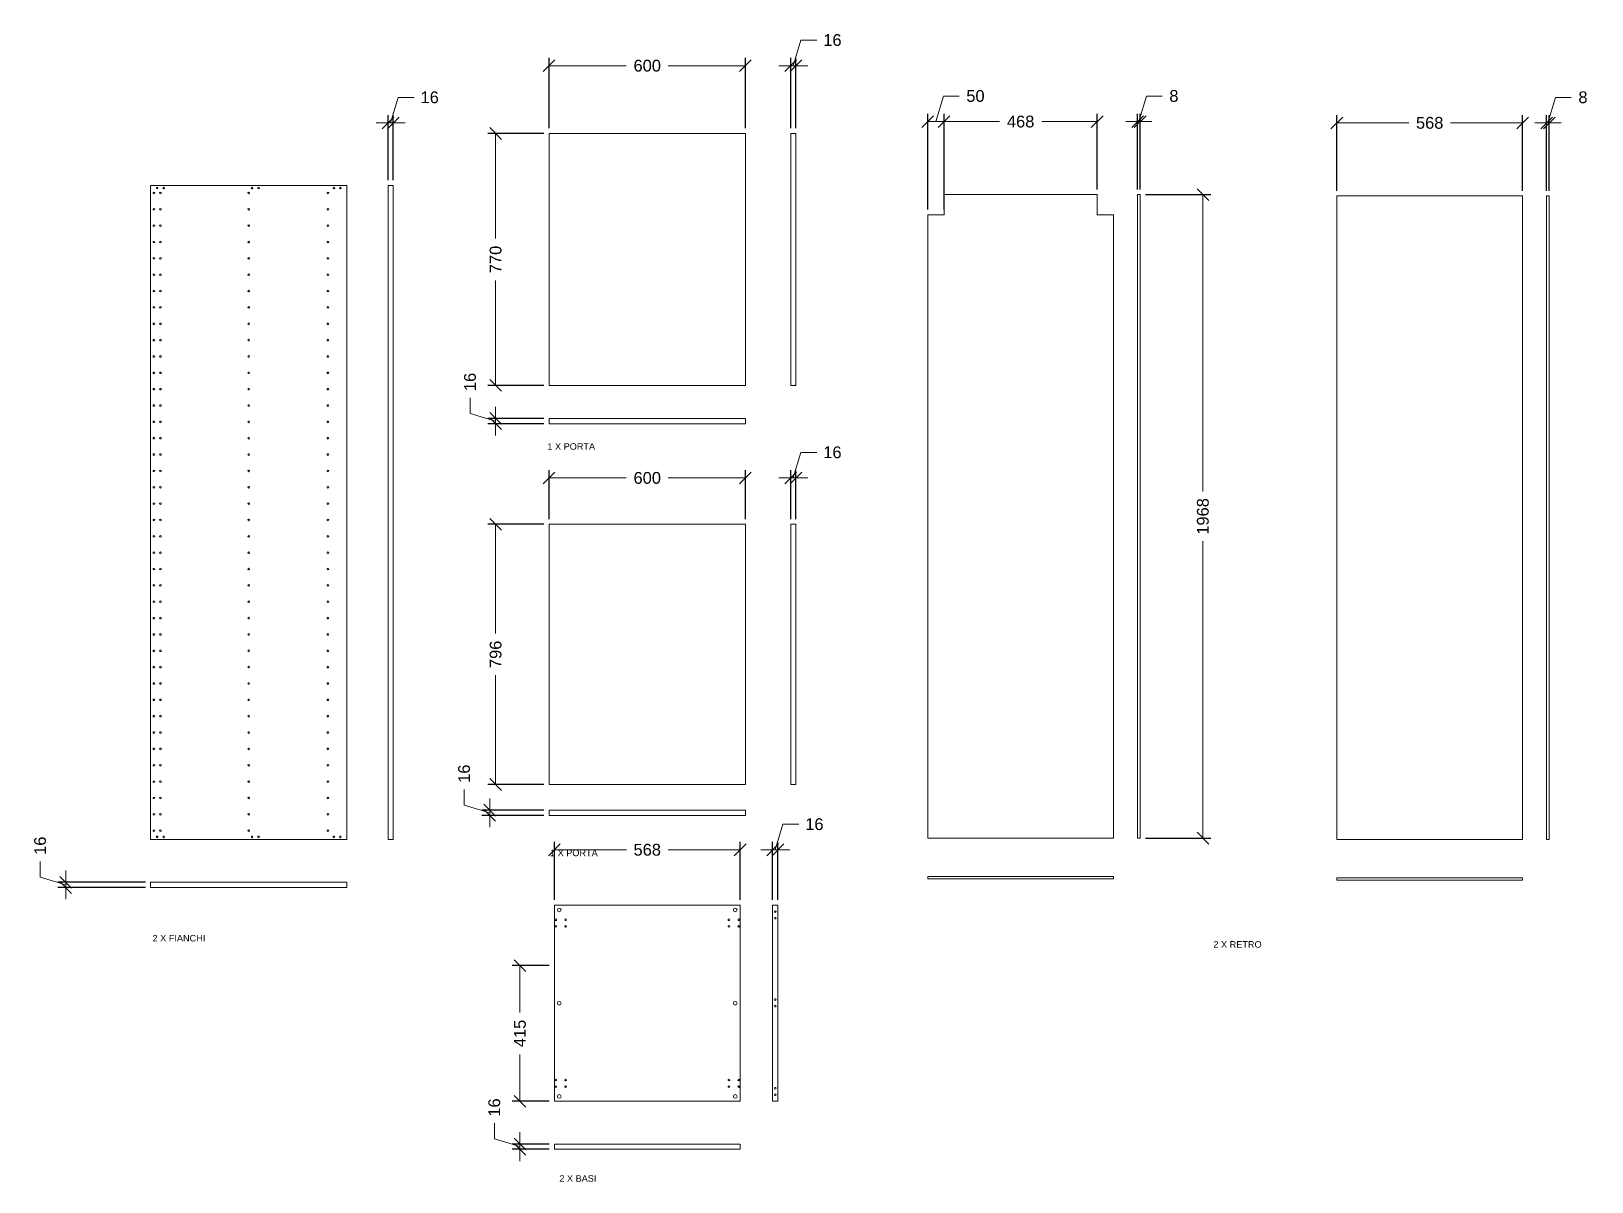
# Model space of a CAD drawing. Header units: inches. Extents: x -80 to 1400, y -434 to 800.
# Drawn here: x 695.4 to 1172.4, y 448.1 to 800 of the extents above; entities that cross this region are included whole.
import ezdxf

# ---------------------------------------------------------------- set-up
doc = ezdxf.new("R2010")
doc.units = ezdxf.units.IN
doc.header["$MEASUREMENT"] = 0
doc.layers.get('DEFPOINTS').update_dxf_attribs({"color": 210, "lineweight": 18})
doc.layers.add('A-ANNO-DIMS', color=3, linetype='Continuous', lineweight=18)
doc.layers.add('A-ELEV-MBE', color=7, linetype='Continuous', lineweight=18)
doc.layers.add('Layer1', color=3, linetype='Continuous')
doc.styles.add('ARIAL', font='Arial.ttf')
doc.styles.get("Standard").update_dxf_attribs({"font": 'Arial.ttf'})
doc.dimstyles.new('E-0020_TICK_13', dxfattribs={"dimscale": 0.1, "dimtxt": 36, "dimasz": 36, "dimexe": 24, "dimexo": 16, "dimgap": 24, "dimtad": 0, "dimdec": 0, "dimlfac": 10, "dimzin": 0, "dimdsep": 46, "dimtxsty": 'ARIAL', "dimblk": 'OBLIQUE', "dimblk1": 'OBLIQUE', "dimblk2": 'OBLIQUE', "dimcen": 24, "dimclrd": 256, "dimclre": 256, "dimclrt": 256, "dimadec": 0, "dimazin": 0, "dimtfac": 1, "dimtdec": 0, "dimtmove": 1, "dimatfit": 3, "dimldrblk": 'OPEN90', "dimfxl": 1, "dimtfill": 1, "dimtolj": 1, "dimtzin": 0, "dimlwd": -1, "dimarcsym": 0})

# ---------------------------------------------------------------- blocks, each defined once
blk = doc.blocks.new('_Oblique')
at = {"color": 0, "linetype": 'ByBlock', "lineweight": -2}
blk.add_line((-0.5, -0.5), (0.5, 0.5), dxfattribs=at)
blk = doc.blocks.new('*D5')
at = {"layer": 'A-ANNO-DIMS', "transparency": 16777216}
for p, q in [((922.84, 549.66), (925.19, 557.48)), ((925.19, 557.48), (929.99, 557.48)), ((922.04, 549.66), (918.44, 549.66)), ((922.04, 549.66), (923.64, 549.66)), ((922.04, 549.66), (923.64, 549.66)), ((923.64, 549.66), (927.24, 549.66))]:
    blk.add_line(p, q, dxfattribs=at)
at = {"layer": 'A-ANNO-DIMS', "lineweight": -2, "transparency": 16777216}
for p, q in [((922.04, 534.36), (922.04, 552.06)), ((923.64, 534.36), (923.64, 552.06))]:
    blk.add_line(p, q, dxfattribs=at)
at = {"layer": 'DEFPOINTS', "color": 0, "transparency": 16777216}
for p in [(923.64, 549.66), (922.04, 532.76), (923.64, 532.76)]:
    blk.add_point(p, dxfattribs=at)
at = {"layer": 'A-ANNO-DIMS', "transparency": 16777216, "xscale": 3.6, "yscale": 3.6, "zscale": 3.6}
blk.add_blockref('_Oblique', (922.04, 549.66), dxfattribs=at)
at = {"layer": 'A-ANNO-DIMS', "transparency": 16777216, "xscale": 3.6, "yscale": 3.6, "zscale": 3.6, "rotation": 180}
blk.add_blockref('_Oblique', (923.64, 549.66), dxfattribs=at)
at = {"layer": 'A-ANNO-DIMS', "transparency": 16777216, "insert": (934.8, 557.48), "char_height": 3.6, "attachment_point": 5, "style": 'ARIAL', "bg_fill": 3, "box_fill_scale": 1.25, "bg_fill_color": 256, "bg_fill_true_color": 13158600, "bg_fill_transparency": 0}
blk.add_mtext('\\A1;16', dxfattribs=at)
blk = doc.blocks.new('_Open90')
at = {"color": 0, "linetype": 'ByBlock', "lineweight": -2}
for p, q in [((0, 0), (-1, 0)), ((-0.5, 0.5), (0, 0)), ((0, 0), (-0.5, -0.5))]:
    blk.add_line(p, q, dxfattribs=at)
blk = doc.blocks.new('*D6')
at = {"layer": 'A-ANNO-DIMS', "transparency": 16777216}
for p, q in [((805.25, 771.94), (807.6, 779.76)), ((807.6, 779.76), (812.4, 779.76)), ((804.45, 771.94), (800.85, 771.94)), ((804.45, 771.94), (806.05, 771.94)), ((804.45, 771.94), (806.05, 771.94)), ((806.05, 771.94), (809.65, 771.94))]:
    blk.add_line(p, q, dxfattribs=at)
at = {"layer": 'A-ANNO-DIMS', "lineweight": -2, "transparency": 16777216}
for p, q in [((804.45, 754.41), (804.45, 774.34)), ((806.05, 754.41), (806.05, 774.34))]:
    blk.add_line(p, q, dxfattribs=at)
at = {"layer": 'DEFPOINTS', "color": 0, "transparency": 16777216}
for p in [(806.05, 771.94), (804.45, 752.81), (806.05, 752.81)]:
    blk.add_point(p, dxfattribs=at)
at = {"layer": 'A-ANNO-DIMS', "transparency": 16777216, "xscale": 3.6, "yscale": 3.6, "zscale": 3.6}
blk.add_blockref('_Oblique', (804.45, 771.94), dxfattribs=at)
at = {"layer": 'A-ANNO-DIMS', "transparency": 16777216, "xscale": 3.6, "yscale": 3.6, "zscale": 3.6, "rotation": 180}
blk.add_blockref('_Oblique', (806.05, 771.94), dxfattribs=at)
at = {"layer": 'A-ANNO-DIMS', "transparency": 16777216, "insert": (817.2, 779.76), "char_height": 3.6, "attachment_point": 5, "style": 'ARIAL', "bg_fill": 3, "box_fill_scale": 1.25, "bg_fill_color": 256, "bg_fill_true_color": 13158600, "bg_fill_transparency": 0}
blk.add_mtext('\\A1;16', dxfattribs=at)
blk = doc.blocks.new('*D7')
at = {"layer": 'A-ANNO-DIMS', "lineweight": -2, "transparency": 16777216}
for p, q in [((1094.49, 751.21), (1094.49, 774.34)), ((1151.29, 751.21), (1151.29, 774.34))]:
    blk.add_line(p, q, dxfattribs=at)
at = {"layer": 'A-ANNO-DIMS', "transparency": 16777216}
for p, q in [((1094.49, 771.94), (1116.53, 771.94)), ((1151.29, 771.94), (1129.24, 771.94))]:
    blk.add_line(p, q, dxfattribs=at)
at = {"layer": 'DEFPOINTS', "color": 0, "transparency": 16777216}
for p in [(1151.29, 771.94), (1094.49, 749.61), (1151.29, 749.61)]:
    blk.add_point(p, dxfattribs=at)
at = {"layer": 'A-ANNO-DIMS', "transparency": 16777216, "xscale": 3.6, "yscale": 3.6, "zscale": 3.6, "rotation": 180}
blk.add_blockref('_Oblique', (1094.49, 771.94), dxfattribs=at)
at = {"layer": 'A-ANNO-DIMS', "transparency": 16777216, "xscale": 3.6, "yscale": 3.6, "zscale": 3.6}
blk.add_blockref('_Oblique', (1151.29, 771.94), dxfattribs=at)
at = {"layer": 'A-ANNO-DIMS', "transparency": 16777216, "insert": (1122.89, 771.94), "char_height": 3.6, "attachment_point": 5, "style": 'ARIAL', "bg_fill": 3, "box_fill_scale": 1.25, "bg_fill_color": 256, "bg_fill_true_color": 13158600, "bg_fill_transparency": 0}
blk.add_mtext('\\A1;568', dxfattribs=at)
blk = doc.blocks.new('*D8')
at = {"layer": 'A-ANNO-DIMS', "lineweight": -2, "transparency": 16777216}
for p, q in [((853.7, 514.24), (842.39, 514.24)), ((853.7, 472.76), (842.39, 472.76))]:
    blk.add_line(p, q, dxfattribs=at)
at = {"layer": 'A-ANNO-DIMS', "transparency": 16777216}
for p, q in [((844.79, 514.24), (844.79, 499.95)), ((844.79, 472.76), (844.79, 487.05))]:
    blk.add_line(p, q, dxfattribs=at)
at = {"layer": 'DEFPOINTS', "color": 0, "transparency": 16777216}
for p in [(855.3, 514.24), (844.79, 472.76), (855.3, 472.76)]:
    blk.add_point(p, dxfattribs=at)
at = {"layer": 'A-ANNO-DIMS', "transparency": 16777216, "xscale": 3.6, "yscale": 3.6, "zscale": 3.6}
for p, rotation in [((844.79, 514.24), 90), ((844.79, 472.76), 270)]:
    blk.add_blockref('_Oblique', p, dxfattribs=dict(at, rotation=rotation))
at = {"layer": 'A-ANNO-DIMS', "transparency": 16777216, "insert": (844.79, 493.5), "char_height": 3.6, "attachment_point": 5, "rotation": 90, "style": 'ARIAL', "bg_fill": 3, "box_fill_scale": 1.25, "bg_fill_color": 256, "bg_fill_true_color": 13158600, "bg_fill_transparency": 0}
blk.add_mtext('\\A1;415', dxfattribs=at)
blk = doc.blocks.new('*D9')
at = {"layer": 'A-ANNO-DIMS', "transparency": 16777216}
for p, q in [((836.96, 461.25), (836.96, 466.05)), ((844.79, 459.7), (844.79, 463.3)), ((844.79, 458.9), (836.96, 461.25)), ((844.79, 459.7), (844.79, 458.1)), ((844.79, 459.7), (844.79, 458.1)), ((844.79, 458.1), (844.79, 454.5))]:
    blk.add_line(p, q, dxfattribs=at)
at = {"layer": 'A-ANNO-DIMS', "lineweight": -2, "transparency": 16777216}
for p, q in [((853.7, 459.7), (842.39, 459.7)), ((853.7, 458.1), (842.39, 458.1))]:
    blk.add_line(p, q, dxfattribs=at)
at = {"layer": 'DEFPOINTS', "color": 0, "transparency": 16777216}
for p in [(844.79, 458.1), (855.3, 459.7), (855.3, 458.1)]:
    blk.add_point(p, dxfattribs=at)
at = {"layer": 'A-ANNO-DIMS', "transparency": 16777216, "xscale": 3.6, "yscale": 3.6, "zscale": 3.6}
for p, rotation in [((844.79, 459.7), 270), ((844.79, 458.1), 90)]:
    blk.add_blockref('_Oblique', p, dxfattribs=dict(at, rotation=rotation))
at = {"layer": 'A-ANNO-DIMS', "transparency": 16777216, "insert": (836.96, 470.86), "char_height": 3.6, "attachment_point": 5, "rotation": 90, "style": 'ARIAL', "bg_fill": 3, "box_fill_scale": 1.25, "bg_fill_color": 256, "bg_fill_true_color": 13158600, "bg_fill_transparency": 0}
blk.add_mtext('\\A1;16', dxfattribs=at)
blk = doc.blocks.new('*D10')
at = {"layer": 'A-ANNO-DIMS', "lineweight": -2, "transparency": 16777216}
for p, q in [((853.7, 770.3), (853.7, 791.83)), ((913.7, 770.3), (913.7, 791.83))]:
    blk.add_line(p, q, dxfattribs=at)
at = {"layer": 'A-ANNO-DIMS', "transparency": 16777216}
for p, q in [((853.7, 789.43), (877.3, 789.43)), ((913.7, 789.43), (890.1, 789.43))]:
    blk.add_line(p, q, dxfattribs=at)
at = {"layer": 'DEFPOINTS', "color": 0, "transparency": 16777216}
for p in [(913.7, 789.43), (853.7, 768.7), (913.7, 768.7)]:
    blk.add_point(p, dxfattribs=at)
at = {"layer": 'A-ANNO-DIMS', "transparency": 16777216, "xscale": 3.6, "yscale": 3.6, "zscale": 3.6, "rotation": 180}
blk.add_blockref('_Oblique', (853.7, 789.43), dxfattribs=at)
at = {"layer": 'A-ANNO-DIMS', "transparency": 16777216, "xscale": 3.6, "yscale": 3.6, "zscale": 3.6}
blk.add_blockref('_Oblique', (913.7, 789.43), dxfattribs=at)
at = {"layer": 'A-ANNO-DIMS', "transparency": 16777216, "insert": (883.7, 789.43), "char_height": 3.6, "attachment_point": 5, "style": 'ARIAL', "bg_fill": 3, "box_fill_scale": 1.25, "bg_fill_color": 256, "bg_fill_true_color": 13158600, "bg_fill_transparency": 0}
blk.add_mtext('\\A1;600', dxfattribs=at)
blk = doc.blocks.new('*D11')
at = {"layer": 'A-ANNO-DIMS', "transparency": 16777216}
for p, q in [((928.35, 663.37), (930.7, 671.2)), ((930.7, 671.2), (935.5, 671.2)), ((927.55, 663.37), (923.95, 663.37)), ((927.55, 663.37), (929.15, 663.37)), ((927.55, 663.37), (929.15, 663.37)), ((929.15, 663.37), (932.75, 663.37))]:
    blk.add_line(p, q, dxfattribs=at)
at = {"layer": 'A-ANNO-DIMS', "lineweight": -2, "transparency": 16777216}
for p, q in [((927.55, 650.81), (927.55, 665.77)), ((929.15, 650.81), (929.15, 665.77))]:
    blk.add_line(p, q, dxfattribs=at)
at = {"layer": 'DEFPOINTS', "color": 0, "transparency": 16777216}
for p in [(929.15, 663.37), (927.55, 649.21), (929.15, 649.21)]:
    blk.add_point(p, dxfattribs=at)
at = {"layer": 'A-ANNO-DIMS', "transparency": 16777216, "xscale": 3.6, "yscale": 3.6, "zscale": 3.6}
blk.add_blockref('_Oblique', (927.55, 663.37), dxfattribs=at)
at = {"layer": 'A-ANNO-DIMS', "transparency": 16777216, "xscale": 3.6, "yscale": 3.6, "zscale": 3.6, "rotation": 180}
blk.add_blockref('_Oblique', (929.15, 663.37), dxfattribs=at)
at = {"layer": 'A-ANNO-DIMS', "transparency": 16777216, "insert": (940.31, 671.2), "char_height": 3.6, "attachment_point": 5, "style": 'ARIAL', "bg_fill": 3, "box_fill_scale": 1.25, "bg_fill_color": 256, "bg_fill_true_color": 13158600, "bg_fill_transparency": 0}
blk.add_mtext('\\A1;16', dxfattribs=at)
blk = doc.blocks.new('*D19')
at = {"layer": 'A-ANNO-DIMS', "transparency": 16777216}
for p, q in [((698.11, 541.3), (698.11, 546.1)), ((705.93, 538.95), (698.11, 541.3)), ((705.93, 539.75), (705.93, 543.35)), ((705.93, 539.75), (705.93, 538.15)), ((705.93, 539.75), (705.93, 538.15)), ((705.93, 538.15), (705.93, 534.55))]:
    blk.add_line(p, q, dxfattribs=at)
at = {"layer": 'A-ANNO-DIMS', "lineweight": -2, "transparency": 16777216}
for p, q in [((730.28, 539.75), (703.53, 539.75)), ((730.28, 538.15), (703.53, 538.15))]:
    blk.add_line(p, q, dxfattribs=at)
at = {"layer": 'DEFPOINTS', "color": 0, "transparency": 16777216}
for p in [(731.88, 539.75), (705.93, 538.15), (731.88, 538.15)]:
    blk.add_point(p, dxfattribs=at)
at = {"layer": 'A-ANNO-DIMS', "transparency": 16777216, "xscale": 3.6, "yscale": 3.6, "zscale": 3.6}
for p, rotation in [((705.93, 539.75), 270), ((705.93, 538.15), 90)]:
    blk.add_blockref('_Oblique', p, dxfattribs=dict(at, rotation=rotation))
at = {"layer": 'A-ANNO-DIMS', "transparency": 16777216, "insert": (698.11, 550.91), "char_height": 3.6, "attachment_point": 5, "rotation": 90, "style": 'ARIAL', "bg_fill": 3, "box_fill_scale": 1.25, "bg_fill_color": 256, "bg_fill_true_color": 13158600, "bg_fill_transparency": 0}
blk.add_mtext('\\A1;16', dxfattribs=at)
blk = doc.blocks.new('*D20')
at = {"layer": 'A-ANNO-DIMS', "lineweight": -2, "transparency": 16777216}
for p, q in [((855.3, 534.36), (855.3, 552.06)), ((912.1, 534.36), (912.1, 552.06))]:
    blk.add_line(p, q, dxfattribs=at)
at = {"layer": 'A-ANNO-DIMS', "transparency": 16777216}
for p, q in [((855.3, 549.66), (877.35, 549.66)), ((912.1, 549.66), (890.05, 549.66))]:
    blk.add_line(p, q, dxfattribs=at)
at = {"layer": 'DEFPOINTS', "color": 0, "transparency": 16777216}
for p in [(912.1, 549.66), (855.3, 532.76), (912.1, 532.76)]:
    blk.add_point(p, dxfattribs=at)
at = {"layer": 'A-ANNO-DIMS', "transparency": 16777216, "xscale": 3.6, "yscale": 3.6, "zscale": 3.6, "rotation": 180}
blk.add_blockref('_Oblique', (855.3, 549.66), dxfattribs=at)
at = {"layer": 'A-ANNO-DIMS', "transparency": 16777216, "xscale": 3.6, "yscale": 3.6, "zscale": 3.6}
blk.add_blockref('_Oblique', (912.1, 549.66), dxfattribs=at)
at = {"layer": 'A-ANNO-DIMS', "transparency": 16777216, "insert": (883.7, 549.66), "char_height": 3.6, "attachment_point": 5, "style": 'ARIAL', "bg_fill": 3, "box_fill_scale": 1.25, "bg_fill_color": 256, "bg_fill_true_color": 13158600, "bg_fill_transparency": 0}
blk.add_mtext('\\A1;568', dxfattribs=at)
blk = doc.blocks.new('*D21')
at = {"layer": 'A-ANNO-DIMS', "transparency": 16777216}
for p, q in [((827.73, 563.34), (827.73, 568.14)), ((835.55, 560.99), (827.73, 563.34)), ((835.55, 561.79), (835.55, 565.39)), ((835.55, 561.79), (835.55, 560.19)), ((835.55, 561.79), (835.55, 560.19)), ((835.55, 560.19), (835.55, 556.59))]:
    blk.add_line(p, q, dxfattribs=at)
at = {"layer": 'A-ANNO-DIMS', "lineweight": -2, "transparency": 16777216}
for p, q in [((852.1, 561.79), (833.15, 561.79)), ((852.1, 560.19), (833.15, 560.19))]:
    blk.add_line(p, q, dxfattribs=at)
at = {"layer": 'DEFPOINTS', "color": 0, "transparency": 16777216}
for p in [(835.55, 560.19), (853.7, 561.79), (853.7, 560.19)]:
    blk.add_point(p, dxfattribs=at)
at = {"layer": 'A-ANNO-DIMS', "transparency": 16777216, "xscale": 3.6, "yscale": 3.6, "zscale": 3.6}
for p, rotation in [((835.55, 561.79), 270), ((835.55, 560.19), 90)]:
    blk.add_blockref('_Oblique', p, dxfattribs=dict(at, rotation=rotation))
at = {"layer": 'A-ANNO-DIMS', "transparency": 16777216, "insert": (827.73, 572.94), "char_height": 3.6, "attachment_point": 5, "rotation": 90, "style": 'ARIAL', "bg_fill": 3, "box_fill_scale": 1.25, "bg_fill_color": 256, "bg_fill_true_color": 13158600, "bg_fill_transparency": 0}
blk.add_mtext('\\A1;16', dxfattribs=at)
blk = doc.blocks.new('*D22')
at = {"layer": 'A-ANNO-DIMS', "transparency": 16777216}
for p, q in [((928.35, 789.43), (930.7, 797.26)), ((930.7, 797.26), (935.5, 797.26)), ((927.55, 789.43), (923.95, 789.43)), ((927.55, 789.43), (929.15, 789.43)), ((927.55, 789.43), (929.15, 789.43)), ((929.15, 789.43), (932.75, 789.43))]:
    blk.add_line(p, q, dxfattribs=at)
at = {"layer": 'A-ANNO-DIMS', "lineweight": -2, "transparency": 16777216}
for p, q in [((927.55, 770.3), (927.55, 791.83)), ((929.15, 770.3), (929.15, 791.83))]:
    blk.add_line(p, q, dxfattribs=at)
at = {"layer": 'DEFPOINTS', "color": 0, "transparency": 16777216}
for p in [(929.15, 789.43), (927.55, 768.7), (929.15, 768.7)]:
    blk.add_point(p, dxfattribs=at)
at = {"layer": 'A-ANNO-DIMS', "transparency": 16777216, "xscale": 3.6, "yscale": 3.6, "zscale": 3.6}
blk.add_blockref('_Oblique', (927.55, 789.43), dxfattribs=at)
at = {"layer": 'A-ANNO-DIMS', "transparency": 16777216, "xscale": 3.6, "yscale": 3.6, "zscale": 3.6, "rotation": 180}
blk.add_blockref('_Oblique', (929.15, 789.43), dxfattribs=at)
at = {"layer": 'A-ANNO-DIMS', "transparency": 16777216, "insert": (940.31, 797.26), "char_height": 3.6, "attachment_point": 5, "style": 'ARIAL', "bg_fill": 3, "box_fill_scale": 1.25, "bg_fill_color": 256, "bg_fill_true_color": 13158600, "bg_fill_transparency": 0}
blk.add_mtext('\\A1;16', dxfattribs=at)
blk = doc.blocks.new('*D23')
at = {"layer": 'A-ANNO-DIMS', "transparency": 16777216}
for p, q in [((829.53, 683.11), (829.53, 687.91)), ((837.35, 680.77), (829.53, 683.11)), ((837.35, 681.57), (837.35, 685.17)), ((837.35, 681.57), (837.35, 679.97)), ((837.35, 681.57), (837.35, 679.97)), ((837.35, 679.97), (837.35, 676.37))]:
    blk.add_line(p, q, dxfattribs=at)
at = {"layer": 'A-ANNO-DIMS', "lineweight": -2, "transparency": 16777216}
for p, q in [((852.1, 681.57), (834.95, 681.57)), ((852.1, 679.97), (834.95, 679.97))]:
    blk.add_line(p, q, dxfattribs=at)
at = {"layer": 'DEFPOINTS', "color": 0, "transparency": 16777216}
for p in [(837.35, 679.97), (853.7, 681.57), (853.7, 679.97)]:
    blk.add_point(p, dxfattribs=at)
at = {"layer": 'A-ANNO-DIMS', "transparency": 16777216, "xscale": 3.6, "yscale": 3.6, "zscale": 3.6}
for p, rotation in [((837.35, 681.57), 270), ((837.35, 679.97), 90)]:
    blk.add_blockref('_Oblique', p, dxfattribs=dict(at, rotation=rotation))
at = {"layer": 'A-ANNO-DIMS', "transparency": 16777216, "insert": (829.53, 692.72), "char_height": 3.6, "attachment_point": 5, "rotation": 90, "style": 'ARIAL', "bg_fill": 3, "box_fill_scale": 1.25, "bg_fill_color": 256, "bg_fill_true_color": 13158600, "bg_fill_transparency": 0}
blk.add_mtext('\\A1;16', dxfattribs=at)
blk = doc.blocks.new('*D24')
at = {"layer": 'A-ANNO-DIMS', "lineweight": -2, "transparency": 16777216}
for p, q in [((852.1, 649.21), (834.95, 649.21)), ((852.1, 569.65), (834.95, 569.65))]:
    blk.add_line(p, q, dxfattribs=at)
at = {"layer": 'A-ANNO-DIMS', "transparency": 16777216}
for p, q in [((837.35, 649.21), (837.35, 615.81)), ((837.35, 569.65), (837.35, 603.05))]:
    blk.add_line(p, q, dxfattribs=at)
at = {"layer": 'DEFPOINTS', "color": 0, "transparency": 16777216}
for p in [(853.7, 649.21), (837.35, 569.65), (853.7, 569.65)]:
    blk.add_point(p, dxfattribs=at)
at = {"layer": 'A-ANNO-DIMS', "transparency": 16777216, "xscale": 3.6, "yscale": 3.6, "zscale": 3.6}
for p, rotation in [((837.35, 649.21), 90), ((837.35, 569.65), 270)]:
    blk.add_blockref('_Oblique', p, dxfattribs=dict(at, rotation=rotation))
at = {"layer": 'A-ANNO-DIMS', "transparency": 16777216, "insert": (837.35, 609.43), "char_height": 3.6, "attachment_point": 5, "rotation": 90, "style": 'ARIAL', "bg_fill": 3, "box_fill_scale": 1.25, "bg_fill_color": 256, "bg_fill_true_color": 13158600, "bg_fill_transparency": 0}
blk.add_mtext('\\A1;796', dxfattribs=at)
blk = doc.blocks.new('*D25')
at = {"layer": 'A-ANNO-DIMS', "lineweight": -2, "transparency": 16777216}
for p, q in [((853.7, 650.81), (853.7, 665.77)), ((913.7, 650.81), (913.7, 665.77))]:
    blk.add_line(p, q, dxfattribs=at)
at = {"layer": 'A-ANNO-DIMS', "transparency": 16777216}
for p, q in [((853.7, 663.37), (877.3, 663.37)), ((913.7, 663.37), (890.1, 663.37))]:
    blk.add_line(p, q, dxfattribs=at)
at = {"layer": 'DEFPOINTS', "color": 0, "transparency": 16777216}
for p in [(913.7, 663.37), (853.7, 649.21), (913.7, 649.21)]:
    blk.add_point(p, dxfattribs=at)
at = {"layer": 'A-ANNO-DIMS', "transparency": 16777216, "xscale": 3.6, "yscale": 3.6, "zscale": 3.6, "rotation": 180}
blk.add_blockref('_Oblique', (853.7, 663.37), dxfattribs=at)
at = {"layer": 'A-ANNO-DIMS', "transparency": 16777216, "xscale": 3.6, "yscale": 3.6, "zscale": 3.6}
blk.add_blockref('_Oblique', (913.7, 663.37), dxfattribs=at)
at = {"layer": 'A-ANNO-DIMS', "transparency": 16777216, "insert": (883.7, 663.37), "char_height": 3.6, "attachment_point": 5, "style": 'ARIAL', "bg_fill": 3, "box_fill_scale": 1.25, "bg_fill_color": 256, "bg_fill_true_color": 13158600, "bg_fill_transparency": 0}
blk.add_mtext('\\A1;600', dxfattribs=at)
blk = doc.blocks.new('*D26')
at = {"layer": 'A-ANNO-DIMS', "lineweight": -2, "transparency": 16777216}
for p, q in [((852.1, 768.7), (834.95, 768.7)), ((852.1, 691.66), (834.95, 691.66))]:
    blk.add_line(p, q, dxfattribs=at)
at = {"layer": 'A-ANNO-DIMS', "transparency": 16777216}
for p, q in [((837.35, 768.7), (837.35, 736.56)), ((837.35, 691.66), (837.35, 723.8))]:
    blk.add_line(p, q, dxfattribs=at)
at = {"layer": 'DEFPOINTS', "color": 0, "transparency": 16777216}
for p in [(853.7, 768.7), (837.35, 691.66), (853.7, 691.66)]:
    blk.add_point(p, dxfattribs=at)
at = {"layer": 'A-ANNO-DIMS', "transparency": 16777216, "xscale": 3.6, "yscale": 3.6, "zscale": 3.6}
for p, rotation in [((837.35, 768.7), 90), ((837.35, 691.66), 270)]:
    blk.add_blockref('_Oblique', p, dxfattribs=dict(at, rotation=rotation))
at = {"layer": 'A-ANNO-DIMS', "transparency": 16777216, "insert": (837.35, 730.18), "char_height": 3.6, "attachment_point": 5, "rotation": 90, "style": 'ARIAL', "bg_fill": 3, "box_fill_scale": 1.25, "bg_fill_color": 256, "bg_fill_true_color": 13158600, "bg_fill_transparency": 0}
blk.add_mtext('\\A1;770', dxfattribs=at)
blk = doc.blocks.new('*D27')
at = {"layer": 'A-ANNO-DIMS', "transparency": 16777216}
for p, q in [((1159.04, 771.94), (1161.39, 779.76)), ((1161.39, 779.76), (1166.19, 779.76)), ((1158.64, 771.94), (1155.04, 771.94)), ((1158.64, 771.94), (1159.44, 771.94)), ((1158.64, 771.94), (1159.44, 771.94)), ((1159.44, 771.94), (1163.04, 771.94))]:
    blk.add_line(p, q, dxfattribs=at)
at = {"layer": 'A-ANNO-DIMS', "lineweight": -2, "transparency": 16777216}
for p, q in [((1158.64, 751.21), (1158.64, 774.34)), ((1159.44, 751.21), (1159.44, 774.34))]:
    blk.add_line(p, q, dxfattribs=at)
at = {"layer": 'DEFPOINTS', "color": 0, "transparency": 16777216}
for p in [(1159.44, 771.94), (1158.64, 749.61), (1159.44, 749.61)]:
    blk.add_point(p, dxfattribs=at)
at = {"layer": 'A-ANNO-DIMS', "transparency": 16777216, "xscale": 3.6, "yscale": 3.6, "zscale": 3.6}
blk.add_blockref('_Oblique', (1158.64, 771.94), dxfattribs=at)
at = {"layer": 'A-ANNO-DIMS', "transparency": 16777216, "xscale": 3.6, "yscale": 3.6, "zscale": 3.6, "rotation": 180}
blk.add_blockref('_Oblique', (1159.44, 771.94), dxfattribs=at)
at = {"layer": 'A-ANNO-DIMS', "transparency": 16777216, "insert": (1169.75, 779.76), "char_height": 3.6, "attachment_point": 5, "style": 'ARIAL', "bg_fill": 3, "box_fill_scale": 1.25, "bg_fill_color": 256, "bg_fill_true_color": 13158600, "bg_fill_transparency": 0}
blk.add_mtext('\\A1;8', dxfattribs=at)
blk = doc.blocks.new('*D28')
at = {"layer": 'A-ANNO-DIMS', "transparency": 16777216}
for p, q in [((1033.99, 772.34), (1036.34, 780.16)), ((1036.34, 780.16), (1041.14, 780.16)), ((1033.59, 772.34), (1029.99, 772.34)), ((1033.59, 772.34), (1034.39, 772.34)), ((1033.59, 772.34), (1034.39, 772.34)), ((1034.39, 772.34), (1037.99, 772.34))]:
    blk.add_line(p, q, dxfattribs=at)
at = {"layer": 'A-ANNO-DIMS', "lineweight": -2, "transparency": 16777216}
for p, q in [((1033.59, 751.61), (1033.59, 774.74)), ((1034.39, 751.61), (1034.39, 774.74))]:
    blk.add_line(p, q, dxfattribs=at)
at = {"layer": 'DEFPOINTS', "color": 0, "transparency": 16777216}
for p in [(1034.39, 772.34), (1033.59, 750.01), (1034.39, 750.01)]:
    blk.add_point(p, dxfattribs=at)
at = {"layer": 'A-ANNO-DIMS', "transparency": 16777216, "xscale": 3.6, "yscale": 3.6, "zscale": 3.6}
blk.add_blockref('_Oblique', (1033.59, 772.34), dxfattribs=at)
at = {"layer": 'A-ANNO-DIMS', "transparency": 16777216, "xscale": 3.6, "yscale": 3.6, "zscale": 3.6, "rotation": 180}
blk.add_blockref('_Oblique', (1034.39, 772.34), dxfattribs=at)
at = {"layer": 'A-ANNO-DIMS', "transparency": 16777216, "insert": (1044.7, 780.16), "char_height": 3.6, "attachment_point": 5, "style": 'ARIAL', "bg_fill": 3, "box_fill_scale": 1.25, "bg_fill_color": 256, "bg_fill_true_color": 13158600, "bg_fill_transparency": 0}
blk.add_mtext('\\A1;8', dxfattribs=at)
blk = doc.blocks.new('*D29')
at = {"layer": 'A-ANNO-DIMS', "lineweight": -2, "transparency": 16777216}
for p, q in [((974.44, 751.61), (974.44, 774.74)), ((1021.24, 751.61), (1021.24, 774.74))]:
    blk.add_line(p, q, dxfattribs=at)
at = {"layer": 'A-ANNO-DIMS', "transparency": 16777216}
for p, q in [((974.44, 772.34), (991.39, 772.34)), ((1021.24, 772.34), (1004.29, 772.34))]:
    blk.add_line(p, q, dxfattribs=at)
at = {"layer": 'DEFPOINTS', "color": 0, "transparency": 16777216}
for p in [(1021.24, 772.34), (974.44, 750.01), (1021.24, 750.01)]:
    blk.add_point(p, dxfattribs=at)
at = {"layer": 'A-ANNO-DIMS', "transparency": 16777216, "xscale": 3.6, "yscale": 3.6, "zscale": 3.6, "rotation": 180}
blk.add_blockref('_Oblique', (974.44, 772.34), dxfattribs=at)
at = {"layer": 'A-ANNO-DIMS', "transparency": 16777216, "xscale": 3.6, "yscale": 3.6, "zscale": 3.6}
blk.add_blockref('_Oblique', (1021.24, 772.34), dxfattribs=at)
at = {"layer": 'A-ANNO-DIMS', "transparency": 16777216, "insert": (997.84, 772.34), "char_height": 3.6, "attachment_point": 5, "style": 'ARIAL', "bg_fill": 3, "box_fill_scale": 1.25, "bg_fill_color": 256, "bg_fill_true_color": 13158600, "bg_fill_transparency": 0}
blk.add_mtext('\\A1;468', dxfattribs=at)
blk = doc.blocks.new('*D30')
at = {"layer": 'A-ANNO-DIMS', "transparency": 16777216}
for p, q in [((971.94, 772.34), (974.28, 780.16)), ((974.28, 780.16), (979.08, 780.16)), ((969.44, 772.34), (974.44, 772.34))]:
    blk.add_line(p, q, dxfattribs=at)
at = {"layer": 'A-ANNO-DIMS', "lineweight": -2, "transparency": 16777216}
for p, q in [((969.44, 745.48), (969.44, 774.74)), ((974.44, 745.48), (974.44, 774.74))]:
    blk.add_line(p, q, dxfattribs=at)
at = {"layer": 'DEFPOINTS', "color": 0, "transparency": 16777216}
for p in [(974.44, 772.34), (969.44, 743.88), (974.44, 743.88)]:
    blk.add_point(p, dxfattribs=at)
at = {"layer": 'A-ANNO-DIMS', "transparency": 16777216, "xscale": 3.6, "yscale": 3.6, "zscale": 3.6, "rotation": 180}
blk.add_blockref('_Oblique', (969.44, 772.34), dxfattribs=at)
at = {"layer": 'A-ANNO-DIMS', "transparency": 16777216, "xscale": 3.6, "yscale": 3.6, "zscale": 3.6}
blk.add_blockref('_Oblique', (974.44, 772.34), dxfattribs=at)
at = {"layer": 'A-ANNO-DIMS', "transparency": 16777216, "insert": (984.04, 780.16), "char_height": 3.6, "attachment_point": 5, "style": 'ARIAL', "bg_fill": 3, "box_fill_scale": 1.25, "bg_fill_color": 256, "bg_fill_true_color": 13158600, "bg_fill_transparency": 0}
blk.add_mtext('\\A1;50', dxfattribs=at)
blk = doc.blocks.new('*D31')
at = {"layer": 'A-ANNO-DIMS', "lineweight": -2, "transparency": 16777216}
for p, q in [((1035.99, 750.01), (1055.96, 750.01)), ((1035.99, 553.21), (1055.96, 553.21))]:
    blk.add_line(p, q, dxfattribs=at)
at = {"layer": 'A-ANNO-DIMS', "transparency": 16777216}
for p, q in [((1053.56, 750.01), (1053.56, 659.21)), ((1053.56, 553.21), (1053.56, 644))]:
    blk.add_line(p, q, dxfattribs=at)
at = {"layer": 'DEFPOINTS', "color": 0, "transparency": 16777216}
for p in [(1034.39, 750.01), (1034.39, 553.21), (1053.56, 553.21)]:
    blk.add_point(p, dxfattribs=at)
at = {"layer": 'A-ANNO-DIMS', "transparency": 16777216, "xscale": 3.6, "yscale": 3.6, "zscale": 3.6}
for p, rotation in [((1053.56, 750.01), 90), ((1053.56, 553.21), 270)]:
    blk.add_blockref('_Oblique', p, dxfattribs=dict(at, rotation=rotation))
at = {"layer": 'A-ANNO-DIMS', "transparency": 16777216, "insert": (1053.56, 651.61), "char_height": 3.6, "attachment_point": 5, "rotation": 90, "style": 'ARIAL', "bg_fill": 3, "box_fill_scale": 1.25, "bg_fill_color": 256, "bg_fill_true_color": 13158600, "bg_fill_transparency": 0}
blk.add_mtext('\\A1;1968', dxfattribs=at)

msp = doc.modelspace()

# ---------------------------------------------------------------- linework, layer by layer
at = {"layer": 'A-ELEV-MBE'}
for p, q in [((791.88, 752.81), (731.88, 752.81)), ((791.88, 552.81), (791.88, 752.81)), ((974.44, 750.01), (974.44, 743.88)), ((1021.24, 750.01), (1021.24, 743.88)), ((974.44, 743.88), (969.44, 743.88)), ((1021.24, 743.88), (1026.24, 743.88)), ((791.88, 731.21), (791.88, 732.81)), ((791.88, 701.27), (791.88, 702.87)), ((791.88, 674.81), (791.88, 676.41))]:
    msp.add_line(p, q, dxfattribs=at)
for points in [[(853.7, 691.66), (913.7, 691.66), (913.7, 768.7), (853.7, 768.7)], [(927.55, 691.66), (929.15, 691.66), (929.15, 768.7), (927.55, 768.7)], [(804.45, 552.81), (806.05, 552.81), (806.05, 752.81), (804.45, 752.81)], [(1033.59, 553.21), (1034.39, 553.21), (1034.39, 750.01), (1033.59, 750.01)], [(1094.49, 552.81), (1151.29, 552.81), (1151.29, 749.61), (1094.49, 749.61)], [(1158.64, 552.81), (1159.44, 552.81), (1159.44, 749.61), (1158.64, 749.61)], [(853.7, 679.97), (913.7, 679.97), (913.7, 681.57), (853.7, 681.57)], [(853.7, 569.65), (913.7, 569.65), (913.7, 649.21), (853.7, 649.21)], [(927.55, 569.65), (929.15, 569.65), (929.15, 649.21), (927.55, 649.21)], [(853.7, 560.19), (913.7, 560.19), (913.7, 561.79), (853.7, 561.79)], [(731.88, 538.15), (791.88, 538.15), (791.88, 539.75), (731.88, 539.75)], [(969.44, 540.74), (1026.24, 540.74), (1026.24, 541.54), (969.44, 541.54)], [(1094.49, 540.34), (1151.29, 540.34), (1151.29, 541.14), (1094.49, 541.14)], [(855.3, 472.76), (912.1, 472.76), (912.1, 532.76), (855.3, 532.76)], [(922.04, 472.76), (923.64, 472.76), (923.64, 532.76), (922.04, 532.76)], [(855.3, 458.1), (912.1, 458.1), (912.1, 459.7), (855.3, 459.7)]]:
    msp.add_lwpolyline(points, close=True, dxfattribs=at)
for points in [[(1021.24, 750.01), (974.44, 750.01)], [(969.44, 743.88), (969.44, 553.21), (1026.24, 553.21), (1026.24, 743.88)]]:
    msp.add_lwpolyline(points, dxfattribs=at)
for centre, radius in [((732.88, 750.52), 0.25), ((733.88, 752.01), 0.25), ((734.88, 750.52), 0.25), ((735.88, 752.01), 0.25), ((761.88, 750.52), 0.25), ((762.88, 752.01), 0.25), ((764.88, 752.01), 0.25), ((786.08, 750.52), 0.25), ((787.9, 752.01), 0.25), ((789.9, 752.01), 0.25), ((732.88, 745.52), 0.25), ((734.88, 745.52), 0.25), ((761.88, 745.52), 0.25), ((786.08, 745.52), 0.25), ((732.88, 740.52), 0.25), ((734.88, 740.52), 0.25), ((761.88, 740.52), 0.25), ((786.08, 740.52), 0.25), ((732.88, 735.52), 0.25), ((734.88, 735.52), 0.25), ((761.88, 735.52), 0.25), ((786.08, 735.52), 0.25), ((732.88, 730.52), 0.25), ((734.88, 730.52), 0.25), ((761.88, 730.52), 0.25), ((786.08, 730.52), 0.25), ((732.88, 725.52), 0.25), ((734.88, 725.52), 0.25), ((761.88, 725.52), 0.25), ((786.08, 725.52), 0.25), ((732.88, 720.52), 0.25), ((734.88, 720.52), 0.25), ((761.88, 720.52), 0.25), ((786.08, 720.52), 0.25), ((732.88, 715.52), 0.25), ((734.88, 715.52), 0.25), ((761.88, 715.52), 0.25), ((786.08, 715.52), 0.25), ((732.88, 710.52), 0.25), ((734.88, 710.52), 0.25), ((761.88, 710.52), 0.25), ((786.08, 710.52), 0.25), ((732.88, 705.52), 0.25), ((734.88, 705.52), 0.25), ((761.88, 705.52), 0.25), ((786.08, 705.52), 0.25), ((732.88, 700.52), 0.25), ((734.88, 700.52), 0.25), ((761.88, 700.52), 0.25), ((786.08, 700.52), 0.25), ((732.88, 695.52), 0.25), ((734.88, 695.52), 0.25), ((761.88, 695.52), 0.25), ((786.08, 695.52), 0.25), ((732.88, 690.52), 0.25), ((734.88, 690.52), 0.25), ((761.88, 690.52), 0.25), ((786.08, 690.52), 0.25), ((732.88, 685.52), 0.25), ((734.88, 685.52), 0.25), ((761.88, 685.52), 0.25), ((786.08, 685.52), 0.25), ((732.88, 680.52), 0.25), ((734.88, 680.52), 0.25), ((761.88, 680.52), 0.25), ((786.08, 680.52), 0.25), ((732.88, 675.52), 0.25), ((734.88, 675.52), 0.25), ((761.88, 675.52), 0.25), ((786.08, 675.52), 0.25), ((732.88, 670.52), 0.25), ((734.88, 670.52), 0.25), ((761.88, 670.52), 0.25), ((786.08, 670.52), 0.25), ((732.88, 665.52), 0.25), ((734.88, 665.52), 0.25), ((761.88, 665.52), 0.25), ((786.08, 665.52), 0.25), ((732.88, 660.52), 0.25), ((734.88, 660.52), 0.25), ((761.88, 660.52), 0.25), ((786.08, 660.52), 0.25), ((732.88, 655.52), 0.25), ((734.88, 655.52), 0.25), ((761.88, 655.52), 0.25), ((786.08, 655.52), 0.25), ((732.88, 650.52), 0.25), ((734.88, 650.52), 0.25), ((761.88, 650.52), 0.25), ((786.08, 650.52), 0.25), ((732.88, 645.52), 0.25), ((734.88, 645.52), 0.25), ((761.88, 645.52), 0.25), ((786.08, 645.52), 0.25), ((732.88, 640.52), 0.25), ((734.88, 640.52), 0.25), ((761.88, 640.52), 0.25), ((786.08, 640.52), 0.25), ((732.88, 635.52), 0.25), ((734.88, 635.52), 0.25), ((761.88, 635.52), 0.25), ((786.08, 635.52), 0.25), ((732.88, 630.52), 0.25), ((734.88, 630.52), 0.25), ((761.88, 630.52), 0.25), ((786.08, 630.52), 0.25), ((732.88, 625.52), 0.25), ((734.88, 625.52), 0.25), ((761.88, 625.52), 0.25), ((786.08, 625.52), 0.25), ((732.88, 620.52), 0.25), ((734.88, 620.52), 0.25), ((761.88, 620.52), 0.25), ((786.08, 620.52), 0.25), ((732.88, 615.52), 0.25), ((734.88, 615.52), 0.25), ((761.88, 615.52), 0.25), ((786.08, 615.52), 0.25), ((732.88, 610.52), 0.25), ((734.88, 610.52), 0.25), ((761.88, 610.52), 0.25), ((786.08, 610.52), 0.25), ((732.88, 605.52), 0.25), ((734.88, 605.52), 0.25), ((761.88, 605.52), 0.25), ((786.08, 605.52), 0.25), ((732.88, 600.52), 0.25), ((734.88, 600.52), 0.25), ((761.88, 600.52), 0.25), ((786.08, 600.52), 0.25), ((732.88, 595.52), 0.25), ((734.88, 595.52), 0.25), ((761.88, 595.52), 0.25), ((786.08, 595.52), 0.25), ((732.88, 590.52), 0.25), ((734.88, 590.52), 0.25), ((761.88, 590.52), 0.25), ((786.08, 590.52), 0.25), ((732.88, 585.52), 0.25), ((734.88, 585.52), 0.25), ((761.88, 585.52), 0.25), ((786.08, 585.52), 0.25), ((732.88, 580.52), 0.25), ((734.88, 580.52), 0.25), ((761.88, 580.52), 0.25), ((786.08, 580.52), 0.25), ((732.88, 575.52), 0.25), ((734.88, 575.52), 0.25), ((761.88, 575.52), 0.25), ((786.08, 575.52), 0.25), ((732.88, 570.52), 0.25), ((734.88, 570.52), 0.25), ((761.88, 570.52), 0.25), ((786.08, 570.52), 0.25), ((732.88, 565.52), 0.25), ((734.88, 565.52), 0.25), ((761.88, 565.52), 0.25), ((786.08, 565.52), 0.25), ((732.88, 560.52), 0.25), ((734.88, 560.52), 0.25), ((761.88, 560.52), 0.25), ((786.08, 560.52), 0.25), ((734.88, 555.52), 0.25), ((735.88, 553.61), 0.25), ((761.88, 555.52), 0.25), ((762.88, 553.61), 0.25), ((764.88, 553.61), 0.25), ((786.08, 555.52), 0.25), ((787.9, 553.61), 0.25), ((789.9, 553.61), 0.25), ((856.8, 531.26), 0.56), ((910.6, 531.26), 0.56), ((922.84, 530.76), 0.25), ((855.75, 528.26), 0.25), ((855.75, 526.26), 0.25), ((858.75, 528.26), 0.25), ((858.75, 526.26), 0.25), ((908.65, 528.26), 0.25), ((908.65, 526.26), 0.25), ((911.65, 528.26), 0.25), ((911.65, 526.26), 0.25), ((922.84, 528.76), 0.25), ((856.78, 502.76), 0.56), ((910.6, 502.76), 0.56), ((922.84, 503.87), 0.25), ((922.84, 501.87), 0.25), ((855.75, 479.26), 0.25), ((855.75, 477.26), 0.25), ((858.75, 479.26), 0.25), ((858.75, 477.26), 0.25), ((908.65, 479.26), 0.25), ((908.65, 477.26), 0.25), ((911.65, 479.26), 0.25), ((911.65, 477.26), 0.25), ((856.8, 474.26), 0.56), ((910.6, 474.26), 0.56), ((922.84, 476.76), 0.25), ((922.84, 474.76), 0.25)]:
    msp.add_circle(centre, radius, dxfattribs=at)

# ---------------------------------------------------------------- texts
at = {"layer": 'Layer1', "char_height": 2, "attachment_point": 1}
for s, insert in [('2 X FIANCHI', (732.47, 523.64)), ('2 X RETRO', (1056.77, 521.74)), ('2 X BASI', (856.82, 450.17))]:
    msp.add_mtext_dynamic_manual_height_columns(s, width=205.3923, gutter_width=1, heights=[0], dxfattribs=dict(at, insert=insert))

# ---------------------------------------------------------------- next in the draw order: dimensions: what is measured, and where the dimension line sits
at = {"layer": 'A-ANNO-DIMS'}
for base, p1, p2, picture, middle in [((929.15, 789.43), (927.55, 768.7), (929.15, 768.7), '*D22', (937.9, 797.26)), ((913.7, 789.43), (853.7, 768.7), (913.7, 768.7), '*D10', (883.7, 789.43)), ((806.05, 771.94), (804.45, 752.81), (806.05, 752.81), '*D6', (814.8, 779.76)), ((1034.39, 772.34), (1033.59, 750.01), (1034.39, 750.01), '*D28', (1043.54, 780.16)), ((1021.24, 772.34), (974.44, 750.01), (1021.24, 750.01), '*D29', (997.84, 772.34)), ((1151.29, 771.94), (1094.49, 749.61), (1151.29, 749.61), '*D7', (1122.89, 771.94)), ((929.15, 663.37), (927.55, 649.21), (929.15, 649.21), '*D11', (937.9, 671.2)), ((923.64, 549.66), (922.04, 532.76), (923.64, 532.76), '*D5', (932.39, 557.48)), ((912.1, 549.66), (855.3, 532.76), (912.1, 532.76), '*D20', (883.7, 549.66))]:
    dim = msp.add_linear_dim(base=base, p1=p1, p2=p2, dimstyle='E-0020_TICK_13', dxfattribs=at)
    dim.commit()
    dim.dimension.update_dxf_attribs({"geometry": picture, "text_midpoint": middle})
for base, p1, p2, picture, middle in [((837.35, 679.97), (853.7, 681.57), (853.7, 679.97), '*D23', (829.53, 690.31)), ((835.55, 560.19), (853.7, 561.79), (853.7, 560.19), '*D21', (827.73, 570.54)), ((705.93, 538.15), (731.88, 539.75), (731.88, 538.15), '*D19', (698.11, 548.5)), ((844.79, 472.76), (855.3, 514.24), (855.3, 472.76), '*D8', (844.79, 493.5))]:
    dim = msp.add_linear_dim(base=base, p1=p1, p2=p2, angle=90, dimstyle='E-0020_TICK_13', dxfattribs=at)
    dim.commit()
    dim.dimension.update_dxf_attribs({"geometry": picture, "text_midpoint": middle})

# ---------------------------------------------------------------- next in the draw order: linework, layer by layer
at = {"layer": 'A-ELEV-MBE'}
for p, q in [((731.88, 752.81), (731.88, 552.81)), ((731.88, 552.81), (733.88, 552.81)), ((733.88, 552.81), (791.88, 552.81))]:
    msp.add_line(p, q, dxfattribs=at)
for centre in [(732.88, 555.52), (733.88, 553.61)]:
    msp.add_circle(centre, 0.25, dxfattribs=at)

# ---------------------------------------------------------------- next in the draw order: texts
at = {"layer": 'Layer1', "char_height": 2, "attachment_point": 1}
for insert in [(853.17, 674), (853.97, 549.71)]:
    msp.add_mtext_dynamic_manual_height_columns('1 X PORTA', width=205.3923, gutter_width=1, heights=[0], dxfattribs=dict(at, insert=insert))

# ---------------------------------------------------------------- next in the draw order: dimensions: what is measured, and where the dimension line sits
at = {"layer": 'A-ANNO-DIMS'}
for base, p1, p2, picture, middle in [((974.44, 772.34), (969.44, 743.88), (974.44, 743.88), '*D30', (981.48, 780.16)), ((1159.44, 771.94), (1158.64, 749.61), (1159.44, 749.61), '*D27', (1168.59, 779.76))]:
    dim = msp.add_linear_dim(base=base, p1=p1, p2=p2, dimstyle='E-0020_TICK_13', dxfattribs=at)
    dim.commit()
    dim.dimension.update_dxf_attribs({"geometry": picture, "text_midpoint": middle})
for base, p1, p2, picture, middle in [((837.35, 691.66), (853.7, 768.7), (853.7, 691.66), '*D26', (837.35, 730.18)), ((1053.56, 553.21), (1034.39, 750.01), (1034.39, 553.21), '*D31', (1053.56, 651.61)), ((837.35, 569.65), (853.7, 649.21), (853.7, 569.65), '*D24', (837.35, 609.43)), ((844.79, 458.1), (855.3, 459.7), (855.3, 458.1), '*D9', (836.96, 468.45))]:
    dim = msp.add_linear_dim(base=base, p1=p1, p2=p2, angle=90, dimstyle='E-0020_TICK_13', dxfattribs=at)
    dim.commit()
    dim.dimension.update_dxf_attribs({"geometry": picture, "text_midpoint": middle})

# ---------------------------------------------------------------- next in the draw order: dimensions: what is measured, and where the dimension line sits
dim = msp.add_linear_dim(base=(913.7, 663.37), p1=(853.7, 649.21), p2=(913.7, 649.21), dimstyle='E-0020_TICK_13', dxfattribs=at)
dim.commit()
dim.dimension.update_dxf_attribs({"geometry": '*D25', "text_midpoint": (883.7, 663.37)})

doc.saveas('drawing.dxf')
